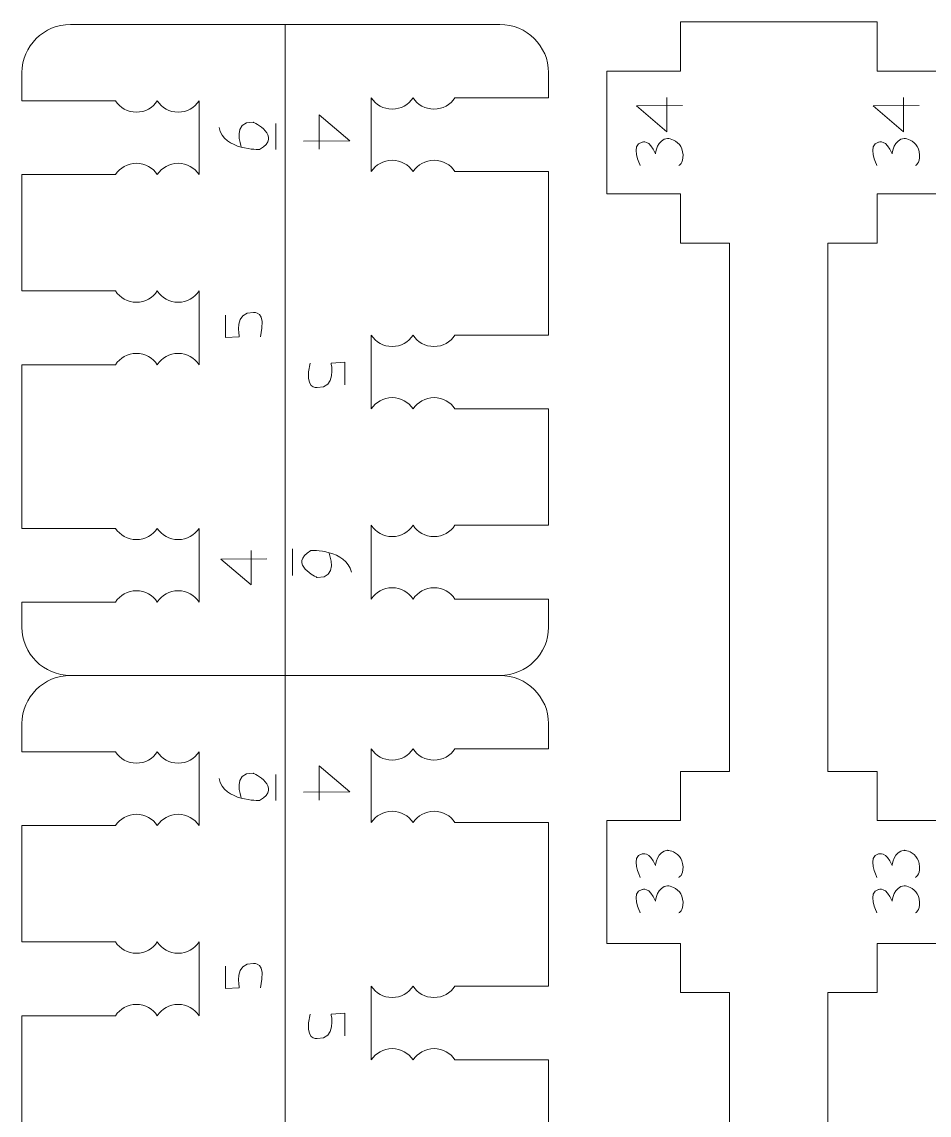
# Model space of a CAD drawing. Header units: centimetres. Extents: x -25 to 25, y -32.5 to 32.5.
# Drawn here: x -13.999 to -10.307, y -12.15 to -7.701 of the extents above; entities that cross this region are included whole.
import ezdxf

# ---------------------------------------------------------------- set-up
doc = ezdxf.new("R2010")
doc.units = ezdxf.units.CM
doc.header["$MEASUREMENT"] = 0
doc.layers.add('Capa 1', color=7, linetype='Continuous')

msp = doc.modelspace()

# ---------------------------------------------------------------- linework, layer by layer
at = {"layer": 'Capa 1', "color": 250, "lineweight": 9}
for points, knots in [([(-13.61811, -8.02252), (-13.61811, -8.02252), (-13.99902, -8.02252), (-13.99902, -8.02252), (-13.99902, -8.02252), (-13.99902, -8.02252), (-13.99902, -7.9075), (-13.99902, -7.9075), (-13.99902, -7.9075), (-13.99902, -7.7997), (-13.90994, -7.7115), (-13.80106, -7.7115), (-13.80106, -7.7115), (-13.80106, -7.7115), (-13.41156, -7.7115), (-12.92747, -7.7115)], [0, 0, 0, 0, 0.2, 0.2, 0.2, 0.2, 0.4, 0.4, 0.4, 0.4, 0.6, 0.6, 0.6, 0.6, 1, 1, 1, 1]), ([(-12.92747, -7.7115), (-12.48372, -7.7115), (-12.05388, -7.7115), (-12.05388, -7.7115), (-12.05388, -7.7115), (-11.945, -7.7115), (-11.85592, -7.7997), (-11.85592, -7.9075), (-11.85592, -7.9075), (-11.85592, -7.9075), (-11.85592, -8.0101), (-11.85592, -8.0101), (-11.85592, -8.0101), (-11.85592, -8.0101), (-12.23699, -8.01009), (-12.23699, -8.01009)], [0, 0, 0, 0, 0.2, 0.2, 0.2, 0.2, 0.4, 0.4, 0.4, 0.4, 0.6, 0.6, 0.6, 0.6, 1, 1, 1, 1]), ([(-12.23683, -8.3101), (-12.23683, -8.3101), (-11.85592, -8.3101), (-11.85592, -8.3101), (-11.85592, -8.3101), (-11.85592, -8.3101), (-11.85608, -8.97602), (-11.85608, -8.97602), (-11.85608, -8.97602), (-11.85608, -8.97602), (-12.23698, -8.97602), (-12.23698, -8.97602)], [0, 0, 0, 0, 0.25, 0.25, 0.25, 0.25, 0.5, 0.5, 0.5, 0.5, 1, 1, 1, 1]), ([(-13.61811, -8.79608), (-13.61811, -8.79608), (-13.99902, -8.79608), (-13.99902, -8.79608), (-13.99902, -8.79608), (-13.99902, -8.79608), (-13.99902, -8.32252), (-13.99902, -8.32252), (-13.99902, -8.32252), (-13.99902, -8.32252), (-13.61795, -8.32253), (-13.61795, -8.32253)], [0, 0, 0, 0, 0.25, 0.25, 0.25, 0.25, 0.5, 0.5, 0.5, 0.5, 1, 1, 1, 1]), ([(-13.61811, -9.76201), (-13.61811, -9.76201), (-13.99902, -9.76201), (-13.99902, -9.76201), (-13.99902, -9.76201), (-13.99902, -9.76201), (-13.99886, -9.09609), (-13.99886, -9.09609), (-13.99886, -9.09609), (-13.99886, -9.09609), (-13.61796, -9.09609), (-13.61796, -9.09609)], [0, 0, 0, 0, 0.25, 0.25, 0.25, 0.25, 0.5, 0.5, 0.5, 0.5, 1, 1, 1, 1]), ([(-12.23683, -9.27603), (-12.23683, -9.27603), (-11.85592, -9.27603), (-11.85592, -9.27603), (-11.85592, -9.27603), (-11.85592, -9.27603), (-11.85592, -9.74959), (-11.85592, -9.74959), (-11.85592, -9.74959), (-11.85592, -9.74959), (-12.23699, -9.74958), (-12.23699, -9.74958)], [0, 0, 0, 0, 0.25, 0.25, 0.25, 0.25, 0.5, 0.5, 0.5, 0.5, 1, 1, 1, 1]), ([(-12.23683, -10.04959), (-12.23683, -10.04959), (-11.85592, -10.04959), (-11.85592, -10.04959), (-11.85592, -10.04959), (-11.85592, -10.04959), (-11.85592, -10.16461), (-11.85592, -10.16461), (-11.85592, -10.16461), (-11.85592, -10.27241), (-11.945, -10.36061), (-12.05388, -10.36061), (-12.05388, -10.36061), (-12.05388, -10.36061), (-12.44338, -10.36061), (-12.92747, -10.36061)], [0, 0, 0, 0, 0.2, 0.2, 0.2, 0.2, 0.4, 0.4, 0.4, 0.4, 0.6, 0.6, 0.6, 0.6, 1, 1, 1, 1]), ([(-12.92747, -10.36061), (-13.37122, -10.36061), (-13.80106, -10.36061), (-13.80106, -10.36061), (-13.80106, -10.36061), (-13.90994, -10.36061), (-13.99902, -10.27241), (-13.99902, -10.16461), (-13.99902, -10.16461), (-13.99902, -10.16461), (-13.99902, -10.06201), (-13.99902, -10.06201), (-13.99902, -10.06201), (-13.99902, -10.06201), (-13.61795, -10.06202), (-13.61795, -10.06202)], [0, 0, 0, 0, 0.2, 0.2, 0.2, 0.2, 0.4, 0.4, 0.4, 0.4, 0.6, 0.6, 0.6, 0.6, 1, 1, 1, 1]), ([(-13.61811, -10.67163), (-13.61811, -10.67163), (-13.99902, -10.67163), (-13.99902, -10.67163), (-13.99902, -10.67163), (-13.99902, -10.67163), (-13.99902, -10.55661), (-13.99902, -10.55661), (-13.99902, -10.55661), (-13.99902, -10.44881), (-13.90994, -10.36061), (-13.80106, -10.36061)], [0, 0, 0, 0, 0.25, 0.25, 0.25, 0.25, 0.5, 0.5, 0.5, 0.5, 1, 1, 1, 1]), ([(-12.10259, -10.36061), (-12.07124, -10.36061), (-12.05388, -10.36061), (-12.05388, -10.36061), (-12.05388, -10.36061), (-11.945, -10.36061), (-11.85592, -10.44881), (-11.85592, -10.55661), (-11.85592, -10.55661), (-11.85592, -10.55661), (-11.85592, -10.65921), (-11.85592, -10.65921), (-11.85592, -10.65921), (-11.85592, -10.65921), (-12.23699, -10.6592), (-12.23699, -10.6592)], [0, 0, 0, 0, 0.2, 0.2, 0.2, 0.2, 0.4, 0.4, 0.4, 0.4, 0.6, 0.6, 0.6, 0.6, 1, 1, 1, 1]), ([(-13.61811, -11.44519), (-13.61811, -11.44519), (-13.99902, -11.44519), (-13.99902, -11.44519), (-13.99902, -11.44519), (-13.99902, -11.44519), (-13.99902, -10.97163), (-13.99902, -10.97163), (-13.99902, -10.97163), (-13.99902, -10.97163), (-13.61795, -10.97164), (-13.61795, -10.97164)], [0, 0, 0, 0, 0.25, 0.25, 0.25, 0.25, 0.5, 0.5, 0.5, 0.5, 1, 1, 1, 1]), ([(-12.23683, -10.95921), (-12.23683, -10.95921), (-11.85592, -10.95921), (-11.85592, -10.95921), (-11.85592, -10.95921), (-11.85592, -10.95921), (-11.85608, -11.62513), (-11.85608, -11.62513), (-11.85608, -11.62513), (-11.85608, -11.62513), (-12.23698, -11.62513), (-12.23698, -11.62513)], [0, 0, 0, 0, 0.25, 0.25, 0.25, 0.25, 0.5, 0.5, 0.5, 0.5, 1, 1, 1, 1]), ([(-13.61811, -12.41112), (-13.61811, -12.41112), (-13.99902, -12.41112), (-13.99902, -12.41112), (-13.99902, -12.41112), (-13.99902, -12.41112), (-13.99886, -11.7452), (-13.99886, -11.7452), (-13.99886, -11.7452), (-13.99886, -11.7452), (-13.61796, -11.7452), (-13.61796, -11.7452)], [0, 0, 0, 0, 0.25, 0.25, 0.25, 0.25, 0.5, 0.5, 0.5, 0.5, 1, 1, 1, 1]), ([(-12.23683, -11.92514), (-12.23683, -11.92514), (-11.85592, -11.92514), (-11.85592, -11.92514), (-11.85592, -11.92514), (-11.85592, -11.92514), (-11.85592, -12.3987), (-11.85592, -12.3987), (-11.85592, -12.3987), (-11.85592, -12.3987), (-12.23699, -12.39869), (-12.23699, -12.39869)], [0, 0, 0, 0, 0.25, 0.25, 0.25, 0.25, 0.5, 0.5, 0.5, 0.5, 1, 1, 1, 1])]:
    msp.add_open_spline(points, degree=3, knots=knots, dxfattribs=at)
for points in [[(-12.92747, -10.36061), (-12.92747, -10.36061), (-12.92747, -7.7115), (-12.92747, -7.7115)], [(-13.2777, -8.32253), (-13.2777, -8.32253), (-13.27787, -8.02252), (-13.27787, -8.02252)], [(-12.57724, -8.01009), (-12.57724, -8.01009), (-12.57707, -8.3101), (-12.57707, -8.3101)], [(-13.2777, -9.09609), (-13.2777, -9.09609), (-13.27787, -8.79608), (-13.27787, -8.79608)], [(-12.57724, -8.97602), (-12.57724, -8.97602), (-12.57707, -9.27603), (-12.57707, -9.27603)], [(-13.2777, -10.06202), (-13.2777, -10.06202), (-13.27787, -9.76201), (-13.27787, -9.76201)], [(-12.57724, -9.74958), (-12.57724, -9.74958), (-12.57707, -10.04959), (-12.57707, -10.04959)], [(-12.92747, -13.00972), (-12.92747, -13.00972), (-12.92747, -10.36061), (-12.92747, -10.36061)], [(-13.2777, -10.97164), (-13.2777, -10.97164), (-13.27787, -10.67163), (-13.27787, -10.67163)], [(-12.57724, -10.6592), (-12.57724, -10.6592), (-12.57707, -10.95921), (-12.57707, -10.95921)], [(-13.2777, -11.7452), (-13.2777, -11.7452), (-13.27787, -11.44519), (-13.27787, -11.44519)], [(-12.57724, -11.62513), (-12.57724, -11.62513), (-12.57707, -11.92514), (-12.57707, -11.92514)]]:
    msp.add_open_spline(points, degree=3, dxfattribs=at)
at = {"layer": 'Capa 1', "color": 250, "lineweight": 20}
msp.add_open_spline([(-10.5194, -14.001), (-10.5194, -14.001), (-10.2194, -14.001), (-10.2194, -14.001), (-10.2194, -14.001), (-10.2194, -14.001), (-10.2194, -14.501), (-10.2194, -14.501), (-10.2194, -14.501), (-10.2194, -14.501), (-10.5194, -14.501), (-10.5194, -14.501), (-10.5194, -14.501), (-10.5194, -14.501), (-10.5194, -14.701), (-10.5194, -14.701), (-10.5194, -14.701), (-10.93998, -14.701), (-10.89884, -14.701), (-11.3194, -14.701), (-11.3194, -14.701), (-11.3194, -14.701), (-11.3194, -14.501), (-11.3194, -14.501), (-11.3194, -14.501), (-11.3194, -14.501), (-11.6194, -14.501), (-11.6194, -14.501), (-11.6194, -14.501), (-11.6194, -14.501), (-11.6194, -14.001), (-11.6194, -14.001), (-11.6194, -14.001), (-11.6194, -14.001), (-11.3194, -14.001), (-11.3194, -14.001), (-11.3194, -14.001), (-11.3194, -14.001), (-11.3194, -13.801), (-11.3194, -13.801), (-11.3194, -13.801), (-11.3194, -13.801), (-11.1194, -13.801), (-11.1194, -13.801), (-11.1194, -13.801), (-11.1194, -13.801), (-11.1194, -11.651), (-11.1194, -11.651), (-11.1194, -11.651), (-11.1194, -11.651), (-11.3194, -11.651), (-11.3194, -11.651), (-11.3194, -11.651), (-11.3194, -11.651), (-11.3194, -11.451), (-11.3194, -11.451), (-11.3194, -11.451), (-11.3194, -11.451), (-11.6194, -11.451), (-11.6194, -11.451), (-11.6194, -11.451), (-11.6194, -11.451), (-11.6194, -10.951), (-11.6194, -10.951), (-11.6194, -10.951), (-11.6194, -10.951), (-11.3194, -10.951), (-11.3194, -10.951), (-11.3194, -10.951), (-11.3194, -10.951), (-11.3194, -10.751), (-11.3194, -10.751), (-11.3194, -10.751), (-11.3194, -10.751), (-11.1194, -10.751), (-11.1194, -10.751), (-11.1194, -10.751), (-11.1194, -10.751), (-11.1194, -8.601), (-11.1194, -8.601), (-11.1194, -8.601), (-11.1194, -8.601), (-11.3194, -8.601), (-11.3194, -8.601), (-11.3194, -8.601), (-11.3194, -8.601), (-11.3194, -8.401), (-11.3194, -8.401), (-11.3194, -8.401), (-11.3194, -8.401), (-11.6194, -8.401), (-11.6194, -8.401), (-11.6194, -8.401), (-11.6194, -8.401), (-11.6194, -7.901), (-11.6194, -7.901), (-11.6194, -7.901), (-11.6194, -7.901), (-11.3194, -7.901), (-11.3194, -7.901), (-11.3194, -7.901), (-11.3194, -7.901), (-11.3194, -7.701), (-11.3194, -7.701), (-11.3194, -7.701), (-10.89884, -7.701), (-10.93998, -7.701), (-10.5194, -7.701), (-10.5194, -7.701), (-10.5194, -7.701), (-10.5194, -7.901), (-10.5194, -7.901), (-10.5194, -7.901), (-10.5194, -7.901), (-10.2194, -7.901), (-10.2194, -7.901), (-10.2194, -7.901), (-10.2194, -7.901), (-10.2194, -8.401), (-10.2194, -8.401), (-10.2194, -8.401), (-10.2194, -8.401), (-10.5194, -8.401), (-10.5194, -8.401), (-10.5194, -8.401), (-10.5194, -8.401), (-10.5194, -8.601), (-10.5194, -8.601), (-10.5194, -8.601), (-10.5194, -8.601), (-10.7194, -8.601), (-10.7194, -8.601), (-10.7194, -8.601), (-10.7194, -8.601), (-10.7194, -10.751), (-10.7194, -10.751), (-10.7194, -10.751), (-10.7194, -10.751), (-10.5194, -10.751), (-10.5194, -10.751), (-10.5194, -10.751), (-10.5194, -10.751), (-10.5194, -10.951), (-10.5194, -10.951), (-10.5194, -10.951), (-10.5194, -10.951), (-10.2194, -10.951), (-10.2194, -10.951), (-10.2194, -10.951), (-10.2194, -10.951), (-10.2194, -11.451), (-10.2194, -11.451), (-10.2194, -11.451), (-10.2194, -11.451), (-10.5194, -11.451), (-10.5194, -11.451), (-10.5194, -11.451), (-10.5194, -11.451), (-10.5194, -11.651), (-10.5194, -11.651), (-10.5194, -11.651), (-10.5194, -11.651), (-10.7194, -11.651), (-10.7194, -11.651), (-10.7194, -11.651), (-10.7194, -11.651), (-10.7194, -13.801), (-10.7194, -13.801), (-10.7194, -13.801), (-10.7194, -13.801), (-10.5194, -13.801), (-10.5194, -13.801), (-10.5194, -13.801), (-10.5194, -13.801), (-10.5194, -14.001), (-10.5194, -14.001)], degree=3, knots=[0, 0, 0, 0, 0.0222222, 0.0222222, 0.0222222, 0.0222222, 0.0444444, 0.0444444, 0.0444444, 0.0444444, 0.0666667, 0.0666667, 0.0666667, 0.0666667, 0.0888889, 0.0888889, 0.0888889, 0.0888889, 0.1111111, 0.1111111, 0.1111111, 0.1111111, 0.1333333, 0.1333333, 0.1333333, 0.1333333, 0.1555556, 0.1555556, 0.1555556, 0.1555556, 0.1777778, 0.1777778, 0.1777778, 0.1777778, 0.2, 0.2, 0.2, 0.2, 0.2222222, 0.2222222, 0.2222222, 0.2222222, 0.2444444, 0.2444444, 0.2444444, 0.2444444, 0.2666667, 0.2666667, 0.2666667, 0.2666667, 0.2888889, 0.2888889, 0.2888889, 0.2888889, 0.3111111, 0.3111111, 0.3111111, 0.3111111, 0.3333333, 0.3333333, 0.3333333, 0.3333333, 0.3555556, 0.3555556, 0.3555556, 0.3555556, 0.3777778, 0.3777778, 0.3777778, 0.3777778, 0.4, 0.4, 0.4, 0.4, 0.4222222, 0.4222222, 0.4222222, 0.4222222, 0.4444444, 0.4444444, 0.4444444, 0.4444444, 0.4666667, 0.4666667, 0.4666667, 0.4666667, 0.4888889, 0.4888889, 0.4888889, 0.4888889, 0.5111111, 0.5111111, 0.5111111, 0.5111111, 0.5333333, 0.5333333, 0.5333333, 0.5333333, 0.5555556, 0.5555556, 0.5555556, 0.5555556, 0.5777778, 0.5777778, 0.5777778, 0.5777778, 0.6, 0.6, 0.6, 0.6, 0.6222222, 0.6222222, 0.6222222, 0.6222222, 0.6444444, 0.6444444, 0.6444444, 0.6444444, 0.6666667, 0.6666667, 0.6666667, 0.6666667, 0.6888889, 0.6888889, 0.6888889, 0.6888889, 0.7111111, 0.7111111, 0.7111111, 0.7111111, 0.7333333, 0.7333333, 0.7333333, 0.7333333, 0.7555556, 0.7555556, 0.7555556, 0.7555556, 0.7777778, 0.7777778, 0.7777778, 0.7777778, 0.8, 0.8, 0.8, 0.8, 0.8222222, 0.8222222, 0.8222222, 0.8222222, 0.8444444, 0.8444444, 0.8444444, 0.8444444, 0.8666667, 0.8666667, 0.8666667, 0.8666667, 0.8888889, 0.8888889, 0.8888889, 0.8888889, 0.9111111, 0.9111111, 0.9111111, 0.9111111, 0.9333333, 0.9333333, 0.9333333, 0.9333333, 0.9555556, 0.9555556, 0.9555556, 0.9555556, 1, 1, 1, 1], dxfattribs=at)
at = {"layer": 'Capa 1', "color": 250, "lineweight": 18}
for points in [[(-13.61812, -8.02252), (-13.60016, -8.05022), (-13.56877, -8.06858), (-13.53305, -8.06858), (-13.53305, -8.06858), (-13.49734, -8.06858), (-13.46595, -8.05022), (-13.44799, -8.02252)], [(-13.44799, -8.02252), (-13.43003, -8.05022), (-13.39864, -8.06858), (-13.36293, -8.06858), (-13.36293, -8.06858), (-13.32722, -8.06858), (-13.29583, -8.05022), (-13.27787, -8.02252)], [(-12.40711, -8.01009), (-12.42507, -8.03779), (-12.45646, -8.05615), (-12.49217, -8.05615), (-12.49217, -8.05615), (-12.52789, -8.05615), (-12.55928, -8.03779), (-12.57723, -8.01009)], [(-12.23699, -8.01009), (-12.25494, -8.03779), (-12.28633, -8.05615), (-12.32205, -8.05615), (-12.32205, -8.05615), (-12.35776, -8.05615), (-12.38915, -8.03779), (-12.40711, -8.01009)], [(-12.40695, -8.3101), (-12.42491, -8.2824), (-12.4563, -8.26404), (-12.49201, -8.26404), (-12.49201, -8.26404), (-12.52772, -8.26404), (-12.55911, -8.2824), (-12.57707, -8.3101)], [(-12.23682, -8.3101), (-12.25478, -8.2824), (-12.28617, -8.26404), (-12.32189, -8.26404), (-12.32189, -8.26404), (-12.3576, -8.26404), (-12.38899, -8.2824), (-12.40695, -8.3101)], [(-13.61795, -8.32253), (-13.6, -8.29483), (-13.56861, -8.27647), (-13.53289, -8.27647), (-13.53289, -8.27647), (-13.49718, -8.27647), (-13.46579, -8.29483), (-13.44783, -8.32253)], [(-13.44783, -8.32253), (-13.42987, -8.29483), (-13.39848, -8.27647), (-13.36277, -8.27647), (-13.36277, -8.27647), (-13.32705, -8.27647), (-13.29566, -8.29483), (-13.27771, -8.32253)], [(-13.61812, -8.79608), (-13.60016, -8.82378), (-13.56877, -8.84214), (-13.53305, -8.84214), (-13.53305, -8.84214), (-13.49734, -8.84214), (-13.46595, -8.82378), (-13.44799, -8.79608)], [(-13.44799, -8.79608), (-13.43003, -8.82378), (-13.39864, -8.84214), (-13.36293, -8.84214), (-13.36293, -8.84214), (-13.32722, -8.84214), (-13.29583, -8.82378), (-13.27787, -8.79608)], [(-12.40711, -8.97602), (-12.42507, -9.00372), (-12.45646, -9.02208), (-12.49217, -9.02208), (-12.49217, -9.02208), (-12.52789, -9.02208), (-12.55928, -9.00372), (-12.57723, -8.97602)], [(-12.23699, -8.97602), (-12.25494, -9.00372), (-12.28633, -9.02208), (-12.32205, -9.02208), (-12.32205, -9.02208), (-12.35776, -9.02208), (-12.38915, -9.00372), (-12.40711, -8.97602)], [(-13.61795, -9.09609), (-13.6, -9.06839), (-13.56861, -9.05003), (-13.53289, -9.05003), (-13.53289, -9.05003), (-13.49718, -9.05003), (-13.46579, -9.06839), (-13.44783, -9.09609)], [(-13.44783, -9.09609), (-13.42987, -9.06839), (-13.39848, -9.05003), (-13.36277, -9.05003), (-13.36277, -9.05003), (-13.32705, -9.05003), (-13.29566, -9.06839), (-13.27771, -9.09609)], [(-12.40695, -9.27603), (-12.42491, -9.24833), (-12.4563, -9.22997), (-12.49201, -9.22997), (-12.49201, -9.22997), (-12.52772, -9.22997), (-12.55911, -9.24833), (-12.57707, -9.27603)], [(-12.23682, -9.27603), (-12.25478, -9.24833), (-12.28617, -9.22997), (-12.32189, -9.22997), (-12.32189, -9.22997), (-12.3576, -9.22997), (-12.38899, -9.24833), (-12.40695, -9.27603)], [(-13.61812, -9.76201), (-13.60016, -9.78971), (-13.56877, -9.80807), (-13.53305, -9.80807), (-13.53305, -9.80807), (-13.49734, -9.80807), (-13.46595, -9.78971), (-13.44799, -9.76201)], [(-13.44799, -9.76201), (-13.43003, -9.78971), (-13.39864, -9.80807), (-13.36293, -9.80807), (-13.36293, -9.80807), (-13.32722, -9.80807), (-13.29583, -9.78971), (-13.27787, -9.76201)], [(-12.40711, -9.74958), (-12.42507, -9.77728), (-12.45646, -9.79564), (-12.49217, -9.79564), (-12.49217, -9.79564), (-12.52789, -9.79564), (-12.55928, -9.77728), (-12.57723, -9.74958)], [(-12.23699, -9.74958), (-12.25494, -9.77728), (-12.28633, -9.79564), (-12.32205, -9.79564), (-12.32205, -9.79564), (-12.35776, -9.79564), (-12.38915, -9.77728), (-12.40711, -9.74958)], [(-12.40695, -10.04959), (-12.42491, -10.02189), (-12.4563, -10.00353), (-12.49201, -10.00353), (-12.49201, -10.00353), (-12.52772, -10.00353), (-12.55911, -10.02189), (-12.57707, -10.04959)], [(-12.23682, -10.04959), (-12.25478, -10.02189), (-12.28617, -10.00353), (-12.32189, -10.00353), (-12.32189, -10.00353), (-12.3576, -10.00353), (-12.38899, -10.02189), (-12.40695, -10.04959)], [(-13.61795, -10.06202), (-13.6, -10.03432), (-13.56861, -10.01596), (-13.53289, -10.01596), (-13.53289, -10.01596), (-13.49718, -10.01596), (-13.46579, -10.03432), (-13.44783, -10.06202)], [(-13.44783, -10.06202), (-13.42987, -10.03432), (-13.39848, -10.01596), (-13.36277, -10.01596), (-13.36277, -10.01596), (-13.32705, -10.01596), (-13.29566, -10.03432), (-13.27771, -10.06202)], [(-13.61812, -10.67163), (-13.60016, -10.69933), (-13.56877, -10.71769), (-13.53305, -10.71769), (-13.53305, -10.71769), (-13.49734, -10.71769), (-13.46595, -10.69933), (-13.44799, -10.67163)], [(-13.44799, -10.67163), (-13.43003, -10.69933), (-13.39864, -10.71769), (-13.36293, -10.71769), (-13.36293, -10.71769), (-13.32722, -10.71769), (-13.29583, -10.69933), (-13.27787, -10.67163)], [(-12.40711, -10.6592), (-12.42507, -10.6869), (-12.45646, -10.70526), (-12.49217, -10.70526), (-12.49217, -10.70526), (-12.52789, -10.70526), (-12.55928, -10.6869), (-12.57723, -10.6592)], [(-12.23699, -10.6592), (-12.25494, -10.6869), (-12.28633, -10.70526), (-12.32205, -10.70526), (-12.32205, -10.70526), (-12.35776, -10.70526), (-12.38915, -10.6869), (-12.40711, -10.6592)], [(-13.61795, -10.97164), (-13.6, -10.94394), (-13.56861, -10.92558), (-13.53289, -10.92558), (-13.53289, -10.92558), (-13.49718, -10.92558), (-13.46579, -10.94394), (-13.44783, -10.97164)], [(-13.44783, -10.97164), (-13.42987, -10.94394), (-13.39848, -10.92558), (-13.36277, -10.92558), (-13.36277, -10.92558), (-13.32705, -10.92558), (-13.29566, -10.94394), (-13.27771, -10.97164)], [(-12.40695, -10.95921), (-12.42491, -10.93151), (-12.4563, -10.91315), (-12.49201, -10.91315), (-12.49201, -10.91315), (-12.52772, -10.91315), (-12.55911, -10.93151), (-12.57707, -10.95921)], [(-12.23682, -10.95921), (-12.25478, -10.93151), (-12.28617, -10.91315), (-12.32189, -10.91315), (-12.32189, -10.91315), (-12.3576, -10.91315), (-12.38899, -10.93151), (-12.40695, -10.95921)], [(-13.61812, -11.44519), (-13.60016, -11.47289), (-13.56877, -11.49125), (-13.53305, -11.49125), (-13.53305, -11.49125), (-13.49734, -11.49125), (-13.46595, -11.47289), (-13.44799, -11.44519)], [(-13.44799, -11.44519), (-13.43003, -11.47289), (-13.39864, -11.49125), (-13.36293, -11.49125), (-13.36293, -11.49125), (-13.32722, -11.49125), (-13.29583, -11.47289), (-13.27787, -11.44519)], [(-12.40711, -11.62513), (-12.42507, -11.65283), (-12.45646, -11.67119), (-12.49217, -11.67119), (-12.49217, -11.67119), (-12.52789, -11.67119), (-12.55928, -11.65283), (-12.57723, -11.62513)], [(-12.23699, -11.62513), (-12.25494, -11.65283), (-12.28633, -11.67119), (-12.32205, -11.67119), (-12.32205, -11.67119), (-12.35776, -11.67119), (-12.38915, -11.65283), (-12.40711, -11.62513)], [(-13.61795, -11.7452), (-13.6, -11.7175), (-13.56861, -11.69914), (-13.53289, -11.69914), (-13.53289, -11.69914), (-13.49718, -11.69914), (-13.46579, -11.7175), (-13.44783, -11.7452)], [(-13.44783, -11.7452), (-13.42987, -11.7175), (-13.39848, -11.69914), (-13.36277, -11.69914), (-13.36277, -11.69914), (-13.32705, -11.69914), (-13.29566, -11.7175), (-13.27771, -11.7452)], [(-12.40695, -11.92514), (-12.42491, -11.89744), (-12.4563, -11.87908), (-12.49201, -11.87908), (-12.49201, -11.87908), (-12.52772, -11.87908), (-12.55911, -11.89744), (-12.57707, -11.92514)], [(-12.23682, -11.92514), (-12.25478, -11.89744), (-12.28617, -11.87908), (-12.32189, -11.87908), (-12.32189, -11.87908), (-12.3576, -11.87908), (-12.38899, -11.89744), (-12.40695, -11.92514)]]:
    msp.add_open_spline(points, degree=3, knots=[0, 0, 0, 0, 0.3333333, 0.3333333, 0.3333333, 0.3333333, 1, 1, 1, 1], dxfattribs=at)
at = {"layer": 'Capa 1', "color": 22, "lineweight": 5}
for points, knots in [([(-11.3745, -8.00824), (-11.3745, -8.00824), (-11.3745, -8.1479), (-11.3745, -8.1479), (-11.3745, -8.1479), (-11.3745, -8.1479), (-11.49811, -8.04285), (-11.49811, -8.04285), (-11.49811, -8.04285), (-11.49811, -8.04285), (-11.3102, -8.04164), (-11.3102, -8.04164)], [0, 0, 0, 0, 0.25, 0.25, 0.25, 0.25, 0.5, 0.5, 0.5, 0.5, 1, 1, 1, 1]), ([(-10.41168, -8.00824), (-10.41168, -8.00824), (-10.41168, -8.1479), (-10.41168, -8.1479), (-10.41168, -8.1479), (-10.41168, -8.1479), (-10.53529, -8.04285), (-10.53529, -8.04285), (-10.53529, -8.04285), (-10.53529, -8.04285), (-10.34738, -8.04164), (-10.34738, -8.04164)], [0, 0, 0, 0, 0.25, 0.25, 0.25, 0.25, 0.5, 0.5, 0.5, 0.5, 1, 1, 1, 1]), ([(-12.7887, -8.21949), (-12.7887, -8.21949), (-12.7887, -8.07983), (-12.7887, -8.07983), (-12.7887, -8.07983), (-12.7887, -8.07983), (-12.66509, -8.18488), (-12.66509, -8.18488), (-12.66509, -8.18488), (-12.66509, -8.18488), (-12.853, -8.18609), (-12.853, -8.18609)], [0, 0, 0, 0, 0.25, 0.25, 0.25, 0.25, 0.5, 0.5, 0.5, 0.5, 1, 1, 1, 1]), ([(-13.10602, -8.20854), (-13.10602, -8.20854), (-13.14657, -8.1047), (-13.05791, -8.10965), (-13.05791, -8.10965), (-13.05791, -8.10965), (-12.93614, -8.16484), (-13.03183, -8.2201), (-13.03183, -8.2201), (-13.03183, -8.2201), (-13.1769, -8.22504), (-13.19666, -8.13113)], [0, 0, 0, 0, 0.25, 0.25, 0.25, 0.25, 0.5, 0.5, 0.5, 0.5, 1, 1, 1, 1]), ([(-11.32599, -8.28558), (-11.32599, -8.28558), (-11.30751, -8.27835), (-11.30871, -8.2423), (-11.30871, -8.2423), (-11.30933, -8.22359), (-11.31602, -8.21019), (-11.32367, -8.20047), (-11.32367, -8.20047), (-11.34237, -8.17677), (-11.37141, -8.17555), (-11.37141, -8.17555), (-11.37141, -8.17555), (-11.41312, -8.17677), (-11.42116, -8.23799), (-11.42116, -8.23799), (-11.42116, -8.23799), (-11.44345, -8.17803), (-11.47558, -8.1904), (-11.47558, -8.1904), (-11.47558, -8.1904), (-11.52501, -8.19904), (-11.48302, -8.28558), (-11.48302, -8.28558)], [0, 0, 0, 0, 0.1428571, 0.1428571, 0.1428571, 0.1428571, 0.2857143, 0.2857143, 0.2857143, 0.2857143, 0.4285714, 0.4285714, 0.4285714, 0.4285714, 0.5714286, 0.5714286, 0.5714286, 0.5714286, 0.7142857, 0.7142857, 0.7142857, 0.7142857, 1, 1, 1, 1]), ([(-10.36317, -8.28558), (-10.36317, -8.28558), (-10.34469, -8.27835), (-10.34589, -8.2423), (-10.34589, -8.2423), (-10.34651, -8.22359), (-10.3532, -8.21019), (-10.36085, -8.20047), (-10.36085, -8.20047), (-10.37955, -8.17677), (-10.40859, -8.17555), (-10.40859, -8.17555), (-10.40859, -8.17555), (-10.4503, -8.17677), (-10.45834, -8.23799), (-10.45834, -8.23799), (-10.45834, -8.23799), (-10.48063, -8.17803), (-10.51276, -8.1904), (-10.51276, -8.1904), (-10.51276, -8.1904), (-10.56219, -8.19904), (-10.5202, -8.28558), (-10.5202, -8.28558)], [0, 0, 0, 0, 0.1428571, 0.1428571, 0.1428571, 0.1428571, 0.2857143, 0.2857143, 0.2857143, 0.2857143, 0.4285714, 0.4285714, 0.4285714, 0.4285714, 0.5714286, 0.5714286, 0.5714286, 0.5714286, 0.7142857, 0.7142857, 0.7142857, 0.7142857, 1, 1, 1, 1]), ([(-13.17011, -8.89446), (-13.17011, -8.89446), (-13.17066, -8.98593), (-13.17066, -8.98593), (-13.17066, -8.98593), (-13.17066, -8.98593), (-13.11428, -8.98264), (-13.11428, -8.98264)], [0, 0, 0, 0, 0.3333333, 0.3333333, 0.3333333, 0.3333333, 1, 1, 1, 1]), ([(-13.11428, -8.98264), (-13.11428, -8.98264), (-13.13834, -8.87755), (-13.05711, -8.88373), (-13.05711, -8.88373), (-13.05711, -8.88373), (-13.00142, -8.87262), (-13.02863, -8.98264)], [0, 0, 0, 0, 0.3333333, 0.3333333, 0.3333333, 0.3333333, 1, 1, 1, 1]), ([(-12.74066, -9.08947), (-12.74066, -9.08947), (-12.7166, -9.19456), (-12.79783, -9.18838), (-12.79783, -9.18838), (-12.79783, -9.18838), (-12.85352, -9.19949), (-12.82631, -9.08947)], [0, 0, 0, 0, 0.3333333, 0.3333333, 0.3333333, 0.3333333, 1, 1, 1, 1]), ([(-12.68483, -9.17765), (-12.68483, -9.17765), (-12.68428, -9.08618), (-12.68428, -9.08618), (-12.68428, -9.08618), (-12.68428, -9.08618), (-12.74066, -9.08947), (-12.74066, -9.08947)], [0, 0, 0, 0, 0.3333333, 0.3333333, 0.3333333, 0.3333333, 1, 1, 1, 1]), ([(-13.06624, -9.85262), (-13.06624, -9.85262), (-13.06624, -9.99228), (-13.06624, -9.99228), (-13.06624, -9.99228), (-13.06624, -9.99228), (-13.18985, -9.88723), (-13.18985, -9.88723), (-13.18985, -9.88723), (-13.18985, -9.88723), (-13.00194, -9.88602), (-13.00194, -9.88602)], [0, 0, 0, 0, 0.25, 0.25, 0.25, 0.25, 0.5, 0.5, 0.5, 0.5, 1, 1, 1, 1]), ([(-12.74892, -9.86357), (-12.74892, -9.86357), (-12.70837, -9.96741), (-12.79703, -9.96246), (-12.79703, -9.96246), (-12.79703, -9.96246), (-12.9188, -9.90727), (-12.82311, -9.85201), (-12.82311, -9.85201), (-12.82311, -9.85201), (-12.67804, -9.84707), (-12.65828, -9.94098)], [0, 0, 0, 0, 0.25, 0.25, 0.25, 0.25, 0.5, 0.5, 0.5, 0.5, 1, 1, 1, 1]), ([(-13.10602, -10.85765), (-13.10602, -10.85765), (-13.14657, -10.75381), (-13.05791, -10.75876), (-13.05791, -10.75876), (-13.05791, -10.75876), (-12.93614, -10.81395), (-13.03183, -10.86921), (-13.03183, -10.86921), (-13.03183, -10.86921), (-13.1769, -10.87415), (-13.19666, -10.78024)], [0, 0, 0, 0, 0.25, 0.25, 0.25, 0.25, 0.5, 0.5, 0.5, 0.5, 1, 1, 1, 1]), ([(-12.7887, -10.8686), (-12.7887, -10.8686), (-12.7887, -10.72894), (-12.7887, -10.72894), (-12.7887, -10.72894), (-12.7887, -10.72894), (-12.66509, -10.83399), (-12.66509, -10.83399), (-12.66509, -10.83399), (-12.66509, -10.83399), (-12.853, -10.8352), (-12.853, -10.8352)], [0, 0, 0, 0, 0.25, 0.25, 0.25, 0.25, 0.5, 0.5, 0.5, 0.5, 1, 1, 1, 1]), ([(-11.32599, -11.18221), (-11.32599, -11.18221), (-11.30751, -11.17498), (-11.30871, -11.13893), (-11.30871, -11.13893), (-11.30933, -11.12022), (-11.31602, -11.10682), (-11.32367, -11.0971), (-11.32367, -11.0971), (-11.34237, -11.0734), (-11.37141, -11.07218), (-11.37141, -11.07218), (-11.37141, -11.07218), (-11.41312, -11.0734), (-11.42116, -11.13462), (-11.42116, -11.13462), (-11.42116, -11.13462), (-11.44345, -11.07466), (-11.47558, -11.08703), (-11.47558, -11.08703), (-11.47558, -11.08703), (-11.52501, -11.09567), (-11.48302, -11.18221), (-11.48302, -11.18221)], [0, 0, 0, 0, 0.1428571, 0.1428571, 0.1428571, 0.1428571, 0.2857143, 0.2857143, 0.2857143, 0.2857143, 0.4285714, 0.4285714, 0.4285714, 0.4285714, 0.5714286, 0.5714286, 0.5714286, 0.5714286, 0.7142857, 0.7142857, 0.7142857, 0.7142857, 1, 1, 1, 1]), ([(-10.36317, -11.18221), (-10.36317, -11.18221), (-10.34469, -11.17498), (-10.34589, -11.13893), (-10.34589, -11.13893), (-10.34651, -11.12022), (-10.3532, -11.10682), (-10.36085, -11.0971), (-10.36085, -11.0971), (-10.37955, -11.0734), (-10.40859, -11.07218), (-10.40859, -11.07218), (-10.40859, -11.07218), (-10.4503, -11.0734), (-10.45834, -11.13462), (-10.45834, -11.13462), (-10.45834, -11.13462), (-10.48063, -11.07466), (-10.51276, -11.08703), (-10.51276, -11.08703), (-10.51276, -11.08703), (-10.56219, -11.09567), (-10.5202, -11.18221), (-10.5202, -11.18221)], [0, 0, 0, 0, 0.1428571, 0.1428571, 0.1428571, 0.1428571, 0.2857143, 0.2857143, 0.2857143, 0.2857143, 0.4285714, 0.4285714, 0.4285714, 0.4285714, 0.5714286, 0.5714286, 0.5714286, 0.5714286, 0.7142857, 0.7142857, 0.7142857, 0.7142857, 1, 1, 1, 1]), ([(-11.32599, -11.32673), (-11.32599, -11.32673), (-11.30751, -11.3195), (-11.30871, -11.28345), (-11.30871, -11.28345), (-11.30933, -11.26474), (-11.31602, -11.25134), (-11.32367, -11.24162), (-11.32367, -11.24162), (-11.34237, -11.21792), (-11.37141, -11.2167), (-11.37141, -11.2167), (-11.37141, -11.2167), (-11.41312, -11.21792), (-11.42116, -11.27914), (-11.42116, -11.27914), (-11.42116, -11.27914), (-11.44345, -11.21918), (-11.47558, -11.23155), (-11.47558, -11.23155), (-11.47558, -11.23155), (-11.52501, -11.24019), (-11.48302, -11.32673), (-11.48302, -11.32673)], [0, 0, 0, 0, 0.1428571, 0.1428571, 0.1428571, 0.1428571, 0.2857143, 0.2857143, 0.2857143, 0.2857143, 0.4285714, 0.4285714, 0.4285714, 0.4285714, 0.5714286, 0.5714286, 0.5714286, 0.5714286, 0.7142857, 0.7142857, 0.7142857, 0.7142857, 1, 1, 1, 1]), ([(-10.36317, -11.32673), (-10.36317, -11.32673), (-10.34469, -11.3195), (-10.34589, -11.28345), (-10.34589, -11.28345), (-10.34651, -11.26474), (-10.3532, -11.25134), (-10.36085, -11.24162), (-10.36085, -11.24162), (-10.37955, -11.21792), (-10.40859, -11.2167), (-10.40859, -11.2167), (-10.40859, -11.2167), (-10.4503, -11.21792), (-10.45834, -11.27914), (-10.45834, -11.27914), (-10.45834, -11.27914), (-10.48063, -11.21918), (-10.51276, -11.23155), (-10.51276, -11.23155), (-10.51276, -11.23155), (-10.56219, -11.24019), (-10.5202, -11.32673), (-10.5202, -11.32673)], [0, 0, 0, 0, 0.1428571, 0.1428571, 0.1428571, 0.1428571, 0.2857143, 0.2857143, 0.2857143, 0.2857143, 0.4285714, 0.4285714, 0.4285714, 0.4285714, 0.5714286, 0.5714286, 0.5714286, 0.5714286, 0.7142857, 0.7142857, 0.7142857, 0.7142857, 1, 1, 1, 1]), ([(-13.11428, -11.63175), (-13.11428, -11.63175), (-13.13834, -11.52666), (-13.05711, -11.53284), (-13.05711, -11.53284), (-13.05711, -11.53284), (-13.00142, -11.52173), (-13.02863, -11.63175)], [0, 0, 0, 0, 0.3333333, 0.3333333, 0.3333333, 0.3333333, 1, 1, 1, 1]), ([(-13.17011, -11.54357), (-13.17011, -11.54357), (-13.17066, -11.63504), (-13.17066, -11.63504), (-13.17066, -11.63504), (-13.17066, -11.63504), (-13.11428, -11.63175), (-13.11428, -11.63175)], [0, 0, 0, 0, 0.3333333, 0.3333333, 0.3333333, 0.3333333, 1, 1, 1, 1]), ([(-12.74066, -11.73858), (-12.74066, -11.73858), (-12.7166, -11.84367), (-12.79783, -11.83749), (-12.79783, -11.83749), (-12.79783, -11.83749), (-12.85352, -11.8486), (-12.82631, -11.73858)], [0, 0, 0, 0, 0.3333333, 0.3333333, 0.3333333, 0.3333333, 1, 1, 1, 1]), ([(-12.68483, -11.82676), (-12.68483, -11.82676), (-12.68428, -11.73529), (-12.68428, -11.73529), (-12.68428, -11.73529), (-12.68428, -11.73529), (-12.74066, -11.73858), (-12.74066, -11.73858)], [0, 0, 0, 0, 0.3333333, 0.3333333, 0.3333333, 0.3333333, 1, 1, 1, 1])]:
    msp.add_open_spline(points, degree=3, knots=knots, dxfattribs=at)
at = {"layer": 'Capa 1', "color": 240, "lineweight": 9}
for points in [[(-12.96591, -8.22032), (-12.96591, -8.22032), (-12.96591, -8.11449), (-12.96591, -8.11449)], [(-12.89759, -9.95332), (-12.89759, -9.95332), (-12.89759, -9.84528), (-12.89759, -9.84528)], [(-12.96591, -10.86943), (-12.96591, -10.86943), (-12.96591, -10.7636), (-12.96591, -10.7636)]]:
    msp.add_open_spline(points, degree=3, dxfattribs=at)

doc.saveas('drawing.dxf')
